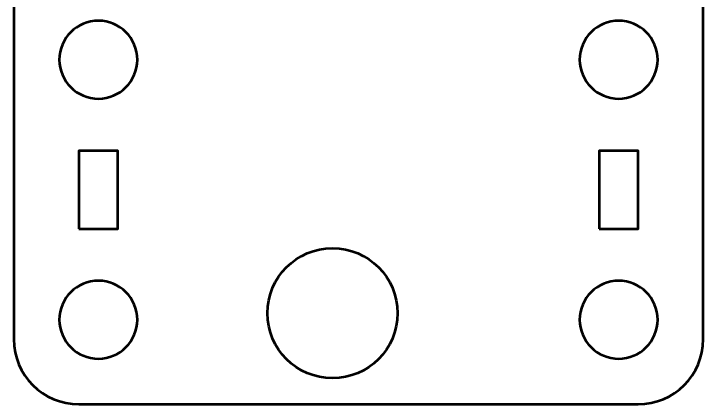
# Model space of a CAD drawing. Header units: centimetres. Extents: x -16.2 to -4.8, y -20.5 to -9.2.
# Drawn here: x -10.15 to -4.85, y -20.5 to -17.5 of the extents above; entities that cross this region are included whole.
import ezdxf

# ---------------------------------------------------------------- set-up
doc = ezdxf.new("R2010")
doc.units = ezdxf.units.CM
doc.header["$MEASUREMENT"] = 0
doc.layers.add('Layer 1', color=7, linetype='Continuous')

msp = doc.modelspace()

# ---------------------------------------------------------------- linework, layer by layer
at = {"layer": 'Layer 1', "color": 250, "lineweight": 53}
msp.add_ellipse((-7.7, -19.79996), major_axis=(0, 0.5), ratio=1, dxfattribs=at)
msp.add_open_spline([(-10.15003, -19.99988), (-10.15003, -19.99988), (-10.15003, -9.6999), (-10.15003, -9.6999), (-10.15003, -9.6999), (-10.15003, -9.4229), (-9.92694, -9.19994), (-9.64994, -9.19994), (-9.64994, -9.19994), (-9.64994, -9.19994), (-5.35007, -9.19994), (-5.35007, -9.19994), (-5.35007, -9.19994), (-5.07293, -9.19994), (-4.84997, -9.4229), (-4.84997, -9.6999), (-4.84997, -9.6999), (-4.84997, -9.6999), (-4.84997, -19.99988), (-4.84997, -19.99988), (-4.84997, -19.99988), (-4.84997, -20.27688), (-5.07293, -20.49998), (-5.35007, -20.49998), (-5.35007, -20.49998), (-5.35007, -20.49998), (-9.64994, -20.49998), (-9.64994, -20.49998), (-9.64994, -20.49998), (-9.92694, -20.49998), (-10.15003, -20.27688), (-10.15003, -19.99988)], degree=3, knots=[0, 0, 0, 0, 0.125, 0.125, 0.125, 0.125, 0.25, 0.25, 0.25, 0.25, 0.375, 0.375, 0.375, 0.375, 0.5, 0.5, 0.5, 0.5, 0.625, 0.625, 0.625, 0.625, 0.75, 0.75, 0.75, 0.75, 0.875, 0.875, 0.875, 0.875, 1, 1, 1, 1], dxfattribs=at)
at = {"layer": 'Layer 1', "lineweight": 53}
for points in [[(-9.5, -17.54987), (-9.33423, -17.54987), (-9.2, -17.68425), (-9.2, -17.84988), (-9.2, -17.84988), (-9.2, -18.01565), (-9.33423, -18.14988), (-9.5, -18.14988), (-9.5, -18.14988), (-9.66567, -18.14988), (-9.80001, -18.01565), (-9.80001, -17.84988), (-9.80001, -17.84988), (-9.80001, -17.68425), (-9.66567, -17.54987), (-9.5, -17.54987)], [(-5.5, -17.54987), (-5.33433, -17.54987), (-5.2, -17.68425), (-5.2, -17.84988), (-5.2, -17.84988), (-5.2, -18.01565), (-5.33433, -18.14988), (-5.5, -18.14988), (-5.5, -18.14988), (-5.66563, -18.14988), (-5.8, -18.01565), (-5.8, -17.84988), (-5.8, -17.84988), (-5.8, -17.68425), (-5.66563, -17.54987), (-5.5, -17.54987)], [(-9.64994, -19.14993), (-9.64994, -19.14993), (-9.64994, -18.54993), (-9.64994, -18.54993), (-9.64994, -18.54993), (-9.64994, -18.54993), (-9.34993, -18.54993), (-9.34993, -18.54993), (-9.34993, -18.54993), (-9.34993, -18.54993), (-9.34993, -19.14993), (-9.34993, -19.14993), (-9.34993, -19.14993), (-9.34993, -19.14993), (-9.64994, -19.14993), (-9.64994, -19.14993)], [(-5.65007, -19.14993), (-5.65007, -19.14993), (-5.65007, -18.54993), (-5.65007, -18.54993), (-5.65007, -18.54993), (-5.65007, -18.54993), (-5.35007, -18.54993), (-5.35007, -18.54993), (-5.35007, -18.54993), (-5.35007, -18.54993), (-5.35007, -19.14993), (-5.35007, -19.14993), (-5.35007, -19.14993), (-5.35007, -19.14993), (-5.65007, -19.14993), (-5.65007, -19.14993)], [(-9.5, -19.54995), (-9.33423, -19.54995), (-9.2, -19.68418), (-9.2, -19.84995), (-9.2, -19.84995), (-9.2, -20.01561), (-9.33423, -20.14995), (-9.5, -20.14995), (-9.5, -20.14995), (-9.66567, -20.14995), (-9.80001, -20.01561), (-9.80001, -19.84995), (-9.80001, -19.84995), (-9.80001, -19.68418), (-9.66567, -19.54995), (-9.5, -19.54995)], [(-5.5, -19.54995), (-5.33433, -19.54995), (-5.2, -19.68418), (-5.2, -19.84995), (-5.2, -19.84995), (-5.2, -20.01561), (-5.33433, -20.14995), (-5.5, -20.14995), (-5.5, -20.14995), (-5.66563, -20.14995), (-5.8, -20.01561), (-5.8, -19.84995), (-5.8, -19.84995), (-5.8, -19.68418), (-5.66563, -19.54995), (-5.5, -19.54995)]]:
    msp.add_open_spline(points, degree=3, knots=[0, 0, 0, 0, 0.25, 0.25, 0.25, 0.25, 0.5, 0.5, 0.5, 0.5, 0.75, 0.75, 0.75, 0.75, 1, 1, 1, 1], dxfattribs=at)

doc.saveas('drawing.dxf')
